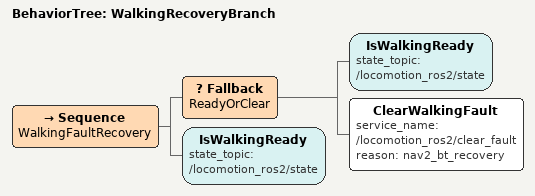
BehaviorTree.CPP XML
<root BTCPP_format="4" main_tree_to_execute="WalkingRecoveryBranch">
  <BehaviorTree ID="WalkingRecoveryBranch">
    <Sequence name="WalkingFaultRecovery">
      <Fallback name="ReadyOrClear">
        <IsWalkingReady state_topic="/locomotion_ros2/state"/>
        <ClearWalkingFault service_name="/locomotion_ros2/clear_fault" reason="nav2_bt_recovery"/>
      </Fallback>
      <IsWalkingReady state_topic="/locomotion_ros2/state"/>
    </Sequence>
  </BehaviorTree>
</root>
